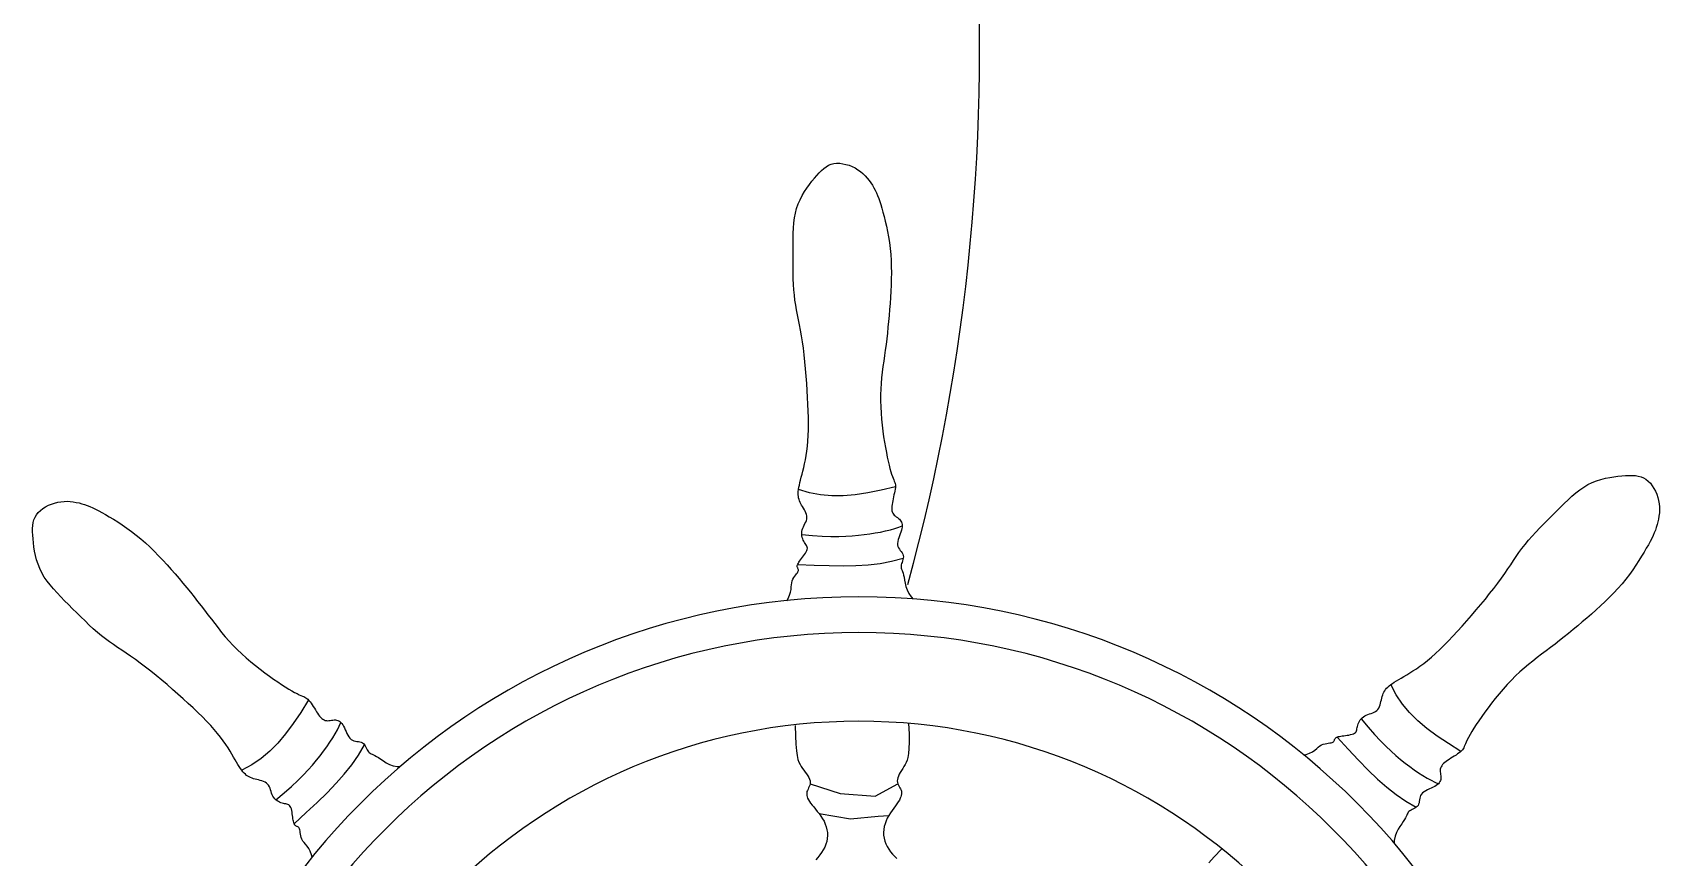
# Model space of a CAD drawing. Header units: millimetres. Extents: x -37 to 8970, y -2 to 4773.
# Drawn here: x 8022 to 8192, y 907.8 to 994 of the extents above; entities that cross this region are included whole.
import ezdxf

# ---------------------------------------------------------------- set-up
doc = ezdxf.new("R2010")
doc.units = ezdxf.units.MM

msp = doc.modelspace()

# ---------------------------------------------------------------- linework, layer by layer
at = {"color": 18, "true_color": 0x000000}
for p, q in [((8103.94, 979.04), (8104.19, 979.31)), ((8104.19, 979.31), (8104.43, 979.55)), ((8104.43, 979.55), (8104.67, 979.76)), ((8104.67, 979.76), (8104.92, 979.94)), ((8104.92, 979.94), (8105.18, 980.09)), ((8105.18, 980.09), (8105.44, 980.2)), ((8105.44, 980.2), (8105.73, 980.27)), ((8105.73, 980.27), (8106.02, 980.3)), ((8106.02, 980.3), (8106.34, 980.3)), ((8106.34, 980.3), (8106.66, 980.26)), ((8106.66, 980.26), (8106.98, 980.19)), ((8106.98, 980.19), (8107.31, 980.09)), ((8107.31, 980.09), (8107.63, 979.96)), ((8107.63, 979.96), (8107.94, 979.81)), ((8107.94, 979.81), (8108.23, 979.63)), ((8108.23, 979.63), (8108.5, 979.44)), ((8108.5, 979.44), (8108.75, 979.23)), ((8108.75, 979.23), (8108.99, 979)), ((8102.65, 977.34), (8102.91, 977.72)), ((8102.91, 977.72), (8103.17, 978.09)), ((8103.17, 978.09), (8103.43, 978.43)), ((8103.43, 978.43), (8103.69, 978.75)), ((8103.69, 978.75), (8103.94, 979.04)), ((8108.99, 979), (8109.2, 978.76)), ((8109.2, 978.76), (8109.4, 978.52)), ((8109.4, 978.52), (8109.58, 978.26)), ((8109.58, 978.26), (8109.75, 978)), ((8109.75, 978), (8109.9, 977.74)), ((8109.9, 977.74), (8110.05, 977.48)), ((8110.05, 977.48), (8110.18, 977.21)), ((8101.83, 975.59), (8102, 976.05)), ((8102, 976.05), (8102.19, 976.5)), ((8102.19, 976.5), (8102.41, 976.93)), ((8102.41, 976.93), (8102.65, 977.34)), ((8110.18, 977.21), (8110.3, 976.93)), ((8110.3, 976.93), (8110.41, 976.64)), ((8110.41, 976.64), (8110.52, 976.32)), ((8110.52, 976.32), (8110.63, 975.98)), ((8110.63, 975.98), (8110.74, 975.61)), ((8101.51, 973.54), (8101.55, 974.08)), ((8101.55, 974.08), (8101.62, 974.6)), ((8101.62, 974.6), (8101.71, 975.1)), ((8101.71, 975.1), (8101.83, 975.59)), ((8110.74, 975.61), (8110.86, 975.2)), ((8110.86, 975.2), (8110.97, 974.75)), ((8110.97, 974.75), (8111.09, 974.26)), ((8111.09, 974.26), (8111.21, 973.74)), ((8101.47, 971.85), (8101.48, 972.43)), ((8101.48, 972.43), (8101.49, 972.99)), ((8101.49, 972.99), (8101.51, 973.54)), ((8111.21, 973.74), (8111.32, 973.19)), ((8111.32, 973.19), (8111.43, 972.62)), ((8111.43, 972.62), (8111.53, 972.02)), ((8101.47, 971.26), (8101.47, 971.85)), ((8101.47, 970.66), (8101.47, 971.26)), ((8101.47, 970.05), (8101.47, 970.66)), ((8111.53, 972.02), (8111.61, 971.41)), ((8111.61, 971.41), (8111.67, 970.78)), ((8111.67, 970.78), (8111.71, 970.15)), ((8101.47, 969.44), (8101.47, 970.05)), ((8101.48, 968.84), (8101.47, 969.44)), ((8111.71, 970.15), (8111.73, 969.51)), ((8111.73, 969.51), (8111.74, 968.87)), ((8111.74, 968.87), (8111.73, 968.23)), ((8101.49, 968.24), (8101.48, 968.84)), ((8101.51, 967.65), (8101.49, 968.24)), ((8101.55, 967.08), (8101.51, 967.65)), ((8111.71, 967.58), (8111.68, 966.94)), ((8111.73, 968.23), (8111.71, 967.58)), ((8101.6, 966.53), (8101.55, 967.08)), ((8101.66, 966), (8101.6, 966.53)), ((8101.74, 965.49), (8101.66, 966)), ((8101.83, 964.98), (8101.74, 965.49)), ((8111.6, 965.66), (8111.55, 965.03)), ((8111.65, 966.29), (8111.6, 965.66)), ((8111.68, 966.94), (8111.65, 966.29)), ((8101.93, 964.48), (8101.83, 964.98)), ((8102.04, 963.96), (8101.93, 964.48)), ((8102.15, 963.43), (8102.04, 963.96)), ((8111.44, 963.78), (8111.38, 963.17)), ((8111.5, 964.4), (8111.44, 963.78)), ((8111.55, 965.03), (8111.5, 964.4)), ((8102.25, 962.87), (8102.15, 963.43)), ((8102.35, 962.28), (8102.25, 962.87)), ((8102.45, 961.65), (8102.35, 962.28)), ((8111.32, 962.57), (8111.25, 961.97)), ((8111.38, 963.17), (8111.32, 962.57)), ((8102.54, 960.98), (8102.45, 961.65)), ((8102.62, 960.28), (8102.54, 960.98)), ((8111.1, 960.8), (8111.02, 960.22)), ((8111.18, 961.38), (8111.1, 960.8)), ((8111.25, 961.97), (8111.18, 961.38)), ((8102.7, 959.56), (8102.62, 960.28)), ((8102.77, 958.82), (8102.7, 959.56)), ((8102.84, 958.07), (8102.77, 958.82)), ((8110.86, 959.07), (8110.79, 958.49)), ((8110.94, 959.64), (8110.86, 959.07)), ((8111.02, 960.22), (8110.94, 959.64)), ((8102.89, 957.32), (8102.84, 958.07)), ((8102.94, 956.58), (8102.89, 957.32)), ((8110.67, 957.32), (8110.63, 956.73)), ((8110.72, 957.91), (8110.67, 957.32)), ((8110.79, 958.49), (8110.72, 957.91)), ((8102.99, 955.85), (8102.94, 956.58)), ((8103.02, 955.13), (8102.99, 955.85)), ((8110.63, 956.73), (8110.61, 956.12)), ((8110.61, 956.12), (8110.61, 955.49)), ((8110.61, 955.49), (8110.63, 954.86)), ((8103.05, 954.43), (8103.02, 955.13)), ((8103.07, 953.75), (8103.05, 954.43)), ((8103.08, 953.09), (8103.07, 953.75)), ((8110.63, 954.86), (8110.67, 954.22)), ((8110.67, 954.22), (8110.72, 953.58)), ((8110.72, 953.58), (8110.78, 952.95)), ((8103.02, 951.29), (8103.05, 951.86)), ((8103.05, 951.86), (8103.07, 952.46)), ((8103.07, 952.46), (8103.08, 953.09)), ((8110.78, 952.95), (8110.85, 952.33)), ((8110.85, 952.33), (8110.93, 951.73)), ((8102.83, 949.77), (8102.91, 950.24)), ((8102.91, 950.24), (8102.97, 950.75)), ((8102.97, 950.75), (8103.02, 951.29)), ((8110.93, 951.73), (8111.02, 951.16)), ((8111.02, 951.16), (8111.11, 950.61)), ((8111.11, 950.61), (8111.21, 950.1)), ((8102.49, 948.16), (8102.58, 948.52)), ((8102.58, 948.52), (8102.67, 948.91)), ((8102.67, 948.91), (8102.75, 949.32)), ((8102.75, 949.32), (8102.83, 949.77)), ((8111.21, 950.1), (8111.3, 949.62)), ((8111.3, 949.62), (8111.4, 949.18)), ((8111.4, 949.18), (8111.49, 948.77)), ((8111.49, 948.77), (8111.59, 948.41)), ((8102.12, 946.69), (8102.18, 946.95)), ((8102.18, 946.95), (8102.25, 947.22)), ((8102.25, 947.22), (8102.32, 947.51)), ((8102.32, 947.51), (8102.4, 947.82)), ((8102.4, 947.82), (8102.49, 948.16)), ((8111.59, 948.41), (8111.68, 948.09)), ((8111.68, 948.09), (8111.76, 947.82)), ((8111.76, 947.82), (8111.84, 947.59)), ((8111.84, 947.59), (8111.92, 947.4)), ((8111.92, 947.4), (8111.99, 947.24)), ((8111.99, 947.24), (8112.04, 947.1)), ((8112.04, 947.1), (8112.09, 946.97)), ((8112.09, 946.97), (8112.13, 946.85)), ((8112.13, 946.85), (8112.15, 946.72)), ((8184.51, 946.74), (8184.96, 946.96)), ((8184.96, 946.96), (8185.41, 947.14)), ((8185.41, 947.14), (8185.87, 947.28)), ((8185.87, 947.28), (8186.33, 947.4)), ((8186.33, 947.4), (8186.78, 947.5)), ((8186.78, 947.5), (8187.22, 947.57)), ((8187.22, 947.57), (8187.65, 947.62)), ((8187.65, 947.62), (8188.06, 947.66)), ((8188.06, 947.66), (8188.45, 947.69)), ((8188.45, 947.69), (8188.81, 947.71)), ((8188.81, 947.71), (8189.15, 947.71)), ((8189.15, 947.71), (8189.47, 947.69)), ((8189.47, 947.69), (8189.77, 947.64)), ((8189.77, 947.64), (8190.06, 947.56)), ((8190.06, 947.56), (8190.32, 947.45)), ((8190.32, 947.45), (8190.57, 947.3)), ((8190.57, 947.3), (8190.81, 947.11)), ((8190.81, 947.11), (8191.03, 946.89)), ((8191.03, 946.89), (8191.22, 946.63)), ((8102, 945.85), (8102.01, 946.04)), ((8102, 945.67), (8102, 945.85)), ((8102.02, 945.51), (8102, 945.67)), ((8102.01, 946.04), (8102.04, 946.24)), ((8102.05, 945.35), (8102.02, 945.51)), ((8102.04, 946.24), (8102.07, 946.46)), ((8102.09, 945.19), (8102.05, 945.35)), ((8102.07, 946.46), (8102.12, 946.69)), ((8102.14, 945.04), (8102.09, 945.19)), ((8111.88, 945.05), (8111.84, 944.86)), ((8111.92, 945.25), (8111.88, 945.05)), ((8111.97, 945.46), (8111.92, 945.25)), ((8112.01, 945.67), (8111.97, 945.46)), ((8112.06, 945.87), (8112.01, 945.67)), ((8112.1, 946.07), (8112.06, 945.87)), ((8112.13, 946.26), (8112.1, 946.07)), ((8112.15, 946.43), (8112.13, 946.26)), ((8112.15, 946.72), (8112.16, 946.59)), ((8112.16, 946.59), (8112.15, 946.43)), ((8182.02, 944.76), (8182.43, 945.15)), ((8182.43, 945.15), (8182.83, 945.53)), ((8182.83, 945.53), (8183.24, 945.87)), ((8183.24, 945.87), (8183.66, 946.2)), ((8183.66, 946.2), (8184.08, 946.49)), ((8184.08, 946.49), (8184.51, 946.74)), ((8191.22, 946.63), (8191.4, 946.35)), ((8191.4, 946.35), (8191.56, 946.05)), ((8191.56, 946.05), (8191.7, 945.74)), ((8191.7, 945.74), (8191.81, 945.41)), ((8191.81, 945.41), (8191.89, 945.08)), ((8191.89, 945.08), (8191.95, 944.75)), ((8022.27, 943.34), (8022.42, 943.59)), ((8022.42, 943.59), (8022.61, 943.82)), ((8022.61, 943.82), (8022.83, 944.04)), ((8022.83, 944.04), (8023.09, 944.24)), ((8023.09, 944.24), (8023.37, 944.42)), ((8023.37, 944.42), (8023.67, 944.58)), ((8023.67, 944.58), (8023.98, 944.71)), ((8023.98, 944.71), (8024.31, 944.82)), ((8024.31, 944.82), (8024.64, 944.9)), ((8024.64, 944.9), (8024.97, 944.96)), ((8024.97, 944.96), (8025.3, 944.99)), ((8025.3, 944.99), (8025.62, 945)), ((8025.62, 945), (8025.94, 944.98)), ((8025.94, 944.98), (8026.26, 944.95)), ((8026.26, 944.95), (8026.56, 944.89)), ((8026.56, 944.89), (8026.87, 944.83)), ((8026.87, 944.83), (8027.16, 944.75)), ((8027.16, 944.75), (8027.45, 944.67)), ((8027.45, 944.67), (8027.73, 944.57)), ((8027.73, 944.57), (8028.01, 944.46)), ((8028.01, 944.46), (8028.3, 944.33)), ((8028.3, 944.33), (8028.6, 944.19)), ((8028.6, 944.19), (8028.92, 944.02)), ((8028.92, 944.02), (8029.26, 943.84)), ((8029.26, 943.84), (8029.63, 943.63)), ((8029.63, 943.63), (8030.03, 943.39)), ((8030.03, 943.39), (8030.46, 943.13)), ((8102.2, 944.89), (8102.14, 945.04)), ((8102.28, 944.74), (8102.2, 944.89)), ((8102.36, 944.59), (8102.28, 944.74)), ((8102.46, 944.44), (8102.36, 944.59)), ((8102.55, 944.28), (8102.46, 944.44)), ((8102.65, 944.12), (8102.55, 944.28)), ((8102.74, 943.96), (8102.65, 944.12)), ((8102.81, 943.8), (8102.74, 943.96)), ((8102.87, 943.63), (8102.81, 943.8)), ((8102.91, 943.47), (8102.87, 943.63)), ((8102.92, 943.31), (8102.91, 943.47)), ((8111.78, 944.49), (8111.77, 944.32)), ((8111.77, 944.32), (8111.77, 944.17)), ((8111.77, 944.17), (8111.79, 944.02)), ((8111.81, 944.67), (8111.78, 944.49)), ((8111.79, 944.02), (8111.82, 943.89)), ((8111.84, 944.86), (8111.81, 944.67)), ((8111.82, 943.89), (8111.88, 943.76)), ((8111.88, 943.76), (8111.95, 943.66)), ((8111.95, 943.66), (8112.04, 943.56)), ((8112.04, 943.56), (8112.14, 943.47)), ((8112.14, 943.47), (8112.25, 943.38)), ((8112.25, 943.38), (8112.36, 943.3)), ((8180.34, 943.09), (8180.77, 943.51)), ((8180.77, 943.51), (8181.19, 943.94)), ((8181.19, 943.94), (8181.61, 944.35)), ((8181.61, 944.35), (8182.02, 944.76)), ((8191.93, 943.46), (8191.88, 943.15)), ((8191.97, 943.78), (8191.93, 943.46)), ((8191.95, 944.75), (8191.98, 944.42)), ((8191.98, 944.1), (8191.97, 943.78)), ((8191.98, 944.42), (8191.98, 944.1)), ((8022.01, 942.16), (8022.03, 942.48)), ((8022.01, 941.82), (8022.01, 942.16)), ((8022.03, 941.46), (8022.01, 941.82)), ((8022.03, 942.48), (8022.08, 942.79)), ((8022.08, 942.79), (8022.16, 943.07)), ((8022.16, 943.07), (8022.27, 943.34)), ((8030.46, 943.13), (8030.91, 942.85)), ((8030.91, 942.85), (8031.38, 942.54)), ((8031.38, 942.54), (8031.86, 942.21)), ((8031.86, 942.21), (8032.35, 941.85)), ((8032.35, 941.85), (8032.84, 941.48)), ((8102.37, 941.7), (8102.38, 941.86)), ((8102.37, 941.54), (8102.37, 941.7)), ((8102.38, 941.86), (8102.42, 942.02)), ((8102.42, 942.02), (8102.48, 942.19)), ((8102.48, 942.19), (8102.55, 942.35)), ((8102.55, 942.35), (8102.63, 942.51)), ((8102.63, 942.51), (8102.71, 942.67)), ((8102.71, 942.67), (8102.79, 942.83)), ((8102.79, 942.83), (8102.86, 942.99)), ((8102.86, 942.99), (8102.9, 943.15)), ((8102.9, 943.15), (8102.92, 943.31)), ((8112.36, 943.3), (8112.47, 943.21)), ((8112.47, 943.21), (8112.57, 943.13)), ((8112.57, 943.13), (8112.66, 943.04)), ((8112.66, 943.04), (8112.74, 942.94)), ((8112.74, 941.79), (8112.67, 941.6)), ((8112.74, 942.94), (8112.8, 942.83)), ((8112.8, 941.98), (8112.74, 941.79)), ((8112.8, 942.83), (8112.84, 942.72)), ((8112.84, 942.15), (8112.8, 941.98)), ((8112.84, 942.72), (8112.87, 942.59)), ((8112.87, 942.31), (8112.84, 942.15)), ((8112.87, 942.59), (8112.88, 942.45)), ((8112.88, 942.45), (8112.87, 942.31)), ((8178.67, 941.36), (8179.07, 941.79)), ((8179.07, 941.79), (8179.48, 942.22)), ((8179.48, 942.22), (8179.91, 942.65)), ((8179.91, 942.65), (8180.34, 943.09)), ((8191.44, 941.71), (8191.32, 941.42)), ((8191.56, 941.99), (8191.44, 941.71)), ((8191.65, 942.27), (8191.56, 941.99)), ((8191.74, 942.56), (8191.65, 942.27)), ((8191.82, 942.85), (8191.74, 942.56)), ((8191.88, 943.15), (8191.82, 942.85)), ((8022.06, 941.07), (8022.03, 941.46)), ((8022.1, 940.66), (8022.06, 941.07)), ((8022.15, 940.23), (8022.1, 940.66)), ((8022.22, 939.79), (8022.15, 940.23)), ((8032.84, 941.48), (8033.33, 941.08)), ((8033.33, 941.08), (8033.8, 940.66)), ((8033.8, 940.66), (8034.27, 940.23)), ((8034.27, 940.23), (8034.73, 939.78)), ((8102.39, 941.38), (8102.37, 941.54)), ((8102.42, 941.23), (8102.39, 941.38)), ((8102.47, 941.08), (8102.42, 941.23)), ((8102.52, 940.95), (8102.47, 941.08)), ((8102.59, 940.82), (8102.52, 940.95)), ((8102.66, 940.71), (8102.59, 940.82)), ((8102.73, 940.6), (8102.66, 940.71)), ((8102.8, 940.5), (8102.73, 940.6)), ((8102.86, 940.4), (8102.8, 940.5)), ((8102.92, 940.31), (8102.86, 940.4)), ((8102.91, 939.86), (8102.95, 939.98)), ((8102.95, 940.2), (8102.92, 940.31)), ((8102.96, 940.1), (8102.95, 940.2)), ((8102.95, 939.98), (8102.96, 940.1)), ((8112.4, 940.8), (8112.38, 940.61)), ((8112.38, 940.61), (8112.38, 940.44)), ((8112.38, 940.44), (8112.42, 940.28)), ((8112.45, 941), (8112.4, 940.8)), ((8112.42, 940.28), (8112.49, 940.13)), ((8112.52, 941.2), (8112.45, 941)), ((8112.49, 940.13), (8112.57, 939.99)), ((8112.59, 941.4), (8112.52, 941.2)), ((8112.57, 939.99), (8112.67, 939.86)), ((8112.67, 941.6), (8112.59, 941.4)), ((8177.3, 939.66), (8177.61, 940.08)), ((8177.61, 940.08), (8177.94, 940.5)), ((8177.94, 940.5), (8178.29, 940.93)), ((8178.29, 940.93), (8178.67, 941.36)), ((8190.61, 940.09), (8190.38, 939.69)), ((8190.82, 940.46), (8190.61, 940.09)), ((8191.01, 940.8), (8190.82, 940.46)), ((8191.17, 941.12), (8191.01, 940.8)), ((8191.32, 941.42), (8191.17, 941.12)), ((8022.32, 939.34), (8022.22, 939.79)), ((8022.43, 938.88), (8022.32, 939.34)), ((8022.58, 938.42), (8022.43, 938.88)), ((8022.76, 937.97), (8022.58, 938.42)), ((8034.73, 939.78), (8035.18, 939.32)), ((8035.18, 939.32), (8035.63, 938.85)), ((8035.63, 938.85), (8036.06, 938.37)), ((8036.06, 938.37), (8036.49, 937.89)), ((8101.9, 938.22), (8101.91, 938.29)), ((8101.91, 938.29), (8101.93, 938.37)), ((8101.93, 938.37), (8101.97, 938.45)), ((8101.97, 938.45), (8102.02, 938.55)), ((8102.02, 938.55), (8102.08, 938.65)), ((8102.08, 938.65), (8102.15, 938.76)), ((8102.15, 938.76), (8102.24, 938.88)), ((8102.24, 938.88), (8102.34, 939.01)), ((8102.34, 939.01), (8102.45, 939.15)), ((8102.45, 939.15), (8102.56, 939.29)), ((8102.56, 939.29), (8102.66, 939.44)), ((8102.66, 939.44), (8102.76, 939.58)), ((8102.76, 939.58), (8102.85, 939.72)), ((8102.85, 939.72), (8102.91, 939.86)), ((8112.67, 939.86), (8112.76, 939.74)), ((8112.77, 938.35), (8112.75, 938.23)), ((8112.76, 939.74), (8112.85, 939.61)), ((8112.8, 938.49), (8112.77, 938.35)), ((8112.85, 938.62), (8112.8, 938.49)), ((8112.85, 939.61), (8112.92, 939.48)), ((8112.9, 938.77), (8112.85, 938.62)), ((8112.94, 938.92), (8112.9, 938.77)), ((8112.92, 939.48), (8112.97, 939.35)), ((8112.97, 939.06), (8112.94, 938.92)), ((8112.97, 939.35), (8112.99, 939.21)), ((8112.99, 939.21), (8112.97, 939.06)), ((8176.13, 937.93), (8176.44, 938.38)), ((8176.44, 938.38), (8176.73, 938.82)), ((8176.73, 938.82), (8177.01, 939.24)), ((8177.01, 939.24), (8177.3, 939.66)), ((8189.53, 938.34), (8189.19, 937.85)), ((8189.83, 938.81), (8189.53, 938.34)), ((8190.12, 939.26), (8189.83, 938.81)), ((8190.38, 939.69), (8190.12, 939.26)), ((8022.98, 937.52), (8022.76, 937.97)), ((8023.23, 937.09), (8022.98, 937.52)), ((8023.52, 936.67), (8023.23, 937.09)), ((8023.84, 936.26), (8023.52, 936.67)), ((8036.49, 937.89), (8036.91, 937.41)), ((8036.91, 937.41), (8037.32, 936.93)), ((8037.32, 936.93), (8037.72, 936.45)), ((8101.33, 936.5), (8101.38, 936.69)), ((8101.38, 936.69), (8101.45, 936.87)), ((8101.45, 936.87), (8101.54, 937.03)), ((8101.54, 937.03), (8101.64, 937.18)), ((8101.64, 937.18), (8101.74, 937.31)), ((8101.74, 937.31), (8101.84, 937.43)), ((8101.84, 937.43), (8101.92, 937.54)), ((8101.91, 938.15), (8101.9, 938.22)), ((8101.92, 938.09), (8101.91, 938.15)), ((8101.95, 938.04), (8101.92, 938.09)), ((8101.92, 937.54), (8101.98, 937.64)), ((8101.97, 937.98), (8101.95, 938.04)), ((8102, 937.92), (8101.97, 937.98)), ((8101.98, 937.64), (8102.01, 937.72)), ((8102.02, 937.86), (8102, 937.92)), ((8102.01, 937.72), (8102.02, 937.79)), ((8102.02, 937.79), (8102.02, 937.86)), ((8112.75, 938.23), (8112.75, 938.12)), ((8112.75, 938.12), (8112.77, 938.02)), ((8112.77, 938.02), (8112.8, 937.91)), ((8112.8, 937.91), (8112.85, 937.79)), ((8112.85, 937.79), (8112.91, 937.66)), ((8112.91, 937.66), (8112.96, 937.5)), ((8112.96, 937.5), (8113.02, 937.3)), ((8113.02, 937.3), (8113.08, 937.07)), ((8113.08, 937.07), (8113.12, 936.78)), ((8113.12, 936.78), (8113.18, 936.46)), ((8175.09, 936.45), (8175.47, 936.96)), ((8175.47, 936.96), (8175.82, 937.46)), ((8175.82, 937.46), (8176.13, 937.93)), ((8188.46, 936.88), (8188.07, 936.39)), ((8188.84, 937.37), (8188.46, 936.88)), ((8189.19, 937.85), (8188.84, 937.37)), ((8024.19, 935.85), (8023.84, 936.26)), ((8024.57, 935.44), (8024.19, 935.85)), ((8024.96, 935.03), (8024.57, 935.44)), ((8025.36, 934.62), (8024.96, 935.03)), ((8037.72, 936.45), (8038.12, 935.97)), ((8038.12, 935.97), (8038.51, 935.5)), ((8038.51, 935.5), (8038.89, 935.02)), ((8038.89, 935.02), (8039.26, 934.55)), ((8100.94, 934.84), (8101.11, 935.2)), ((8101.11, 935.2), (8101.2, 935.51)), ((8101.2, 935.51), (8101.26, 935.8)), ((8101.26, 935.8), (8101.28, 936.06)), ((8101.28, 936.06), (8101.3, 936.29)), ((8101.3, 936.29), (8101.33, 936.5)), ((8113.18, 936.46), (8113.26, 936.11)), ((8113.26, 936.11), (8113.38, 935.75)), ((8113.38, 935.75), (8113.56, 935.37)), ((8113.56, 935.37), (8113.81, 935.01)), ((8113.81, 935.01), (8114.01, 934.79)), ((8173.79, 934.79), (8174.24, 935.36)), ((8174.24, 935.36), (8174.68, 935.91)), ((8174.68, 935.91), (8175.09, 936.45)), ((8186.77, 934.99), (8186.3, 934.54)), ((8187.22, 935.45), (8186.77, 934.99)), ((8187.65, 935.91), (8187.22, 935.45)), ((8188.07, 936.39), (8187.65, 935.91)), ((8025.78, 934.21), (8025.36, 934.62)), ((8026.2, 933.78), (8025.78, 934.21)), ((8026.63, 933.35), (8026.2, 933.78)), ((8027.06, 932.92), (8026.63, 933.35)), ((8039.26, 934.55), (8039.63, 934.08)), ((8039.63, 934.08), (8039.99, 933.62)), ((8039.99, 933.62), (8040.34, 933.15)), ((8100.81, 934.62), (8100.94, 934.84)), ((8172.34, 933.08), (8172.83, 933.65)), ((8172.83, 933.65), (8173.32, 934.22)), ((8173.32, 934.22), (8173.79, 934.79)), ((8184.88, 933.23), (8184.39, 932.81)), ((8185.36, 933.66), (8184.88, 933.23)), ((8185.83, 934.09), (8185.36, 933.66)), ((8186.3, 934.54), (8185.83, 934.09)), ((8027.5, 932.5), (8027.06, 932.92)), ((8027.93, 932.08), (8027.5, 932.5)), ((8028.36, 931.68), (8027.93, 932.08)), ((8028.79, 931.3), (8028.36, 931.68)), ((8040.34, 933.15), (8040.69, 932.69)), ((8040.69, 932.69), (8041.04, 932.23)), ((8041.04, 932.23), (8041.4, 931.77)), ((8041.4, 931.77), (8041.76, 931.31)), ((8170.89, 931.43), (8171.37, 931.97)), ((8171.37, 931.97), (8171.85, 932.52)), ((8171.85, 932.52), (8172.34, 933.08)), ((8182.96, 931.6), (8182.48, 931.21)), ((8183.44, 932), (8182.96, 931.6)), ((8183.91, 932.4), (8183.44, 932)), ((8184.39, 932.81), (8183.91, 932.4)), ((8029.22, 930.95), (8028.79, 931.3)), ((8029.64, 930.62), (8029.22, 930.95)), ((8030.05, 930.32), (8029.64, 930.62)), ((8030.48, 930.03), (8030.05, 930.32)), ((8030.9, 929.74), (8030.48, 930.03)), ((8041.76, 931.31), (8042.14, 930.86)), ((8042.14, 930.86), (8042.54, 930.41)), ((8042.54, 930.41), (8042.95, 929.96)), ((8042.95, 929.96), (8043.4, 929.52)), ((8169.03, 929.51), (8169.48, 929.96)), ((8169.48, 929.96), (8169.94, 930.43)), ((8169.94, 930.43), (8170.41, 930.92)), ((8170.41, 930.92), (8170.89, 931.43)), ((8181.07, 930.09), (8180.6, 929.73)), ((8181.54, 930.46), (8181.07, 930.09)), ((8182.01, 930.83), (8181.54, 930.46)), ((8182.48, 931.21), (8182.01, 930.83)), ((8031.34, 929.45), (8030.9, 929.74)), ((8031.79, 929.15), (8031.34, 929.45)), ((8032.26, 928.83), (8031.79, 929.15)), ((8032.75, 928.48), (8032.26, 928.83)), ((8033.27, 928.1), (8032.75, 928.48)), ((8033.81, 927.69), (8033.27, 928.1)), ((8043.4, 929.52), (8043.86, 929.08)), ((8043.86, 929.08), (8044.34, 928.66)), ((8044.34, 928.66), (8044.82, 928.24)), ((8044.82, 928.24), (8045.31, 927.84)), ((8166.96, 927.78), (8167.35, 928.06)), ((8167.35, 928.06), (8167.75, 928.38)), ((8167.75, 928.38), (8168.16, 928.72)), ((8168.16, 928.72), (8168.59, 929.1)), ((8168.59, 929.1), (8169.03, 929.51)), ((8178.75, 928.32), (8178.3, 927.96)), ((8179.21, 928.68), (8178.75, 928.32)), ((8179.67, 929.03), (8179.21, 928.68)), ((8180.14, 929.38), (8179.67, 929.03)), ((8180.6, 929.73), (8180.14, 929.38)), ((8034.36, 927.26), (8033.81, 927.69)), ((8034.93, 926.8), (8034.36, 927.26)), ((8035.5, 926.33), (8034.93, 926.8)), ((8045.31, 927.84), (8045.8, 927.46)), ((8045.8, 927.46), (8046.28, 927.09)), ((8046.28, 927.09), (8046.75, 926.74)), ((8046.75, 926.74), (8047.2, 926.42)), ((8047.2, 926.42), (8047.63, 926.13)), ((8164.5, 926.24), (8164.74, 926.39)), ((8164.74, 926.39), (8165, 926.54)), ((8165, 926.54), (8165.28, 926.71)), ((8165.28, 926.71), (8165.58, 926.88)), ((8165.58, 926.88), (8165.9, 927.08)), ((8165.9, 927.08), (8166.23, 927.29)), ((8166.23, 927.29), (8166.59, 927.52)), ((8166.59, 927.52), (8166.96, 927.78)), ((8176.95, 926.76), (8176.51, 926.32)), ((8177.4, 927.18), (8176.95, 926.76)), ((8177.85, 927.58), (8177.4, 927.18)), ((8178.3, 927.96), (8177.85, 927.58)), ((8036.07, 925.85), (8035.5, 926.33)), ((8036.64, 925.36), (8036.07, 925.85)), ((8037.2, 924.87), (8036.64, 925.36)), ((8037.75, 924.38), (8037.2, 924.87)), ((8047.63, 926.13), (8048.03, 925.86)), ((8048.03, 925.86), (8048.41, 925.61)), ((8048.41, 925.61), (8048.77, 925.39)), ((8048.77, 925.39), (8049.09, 925.2)), ((8049.09, 925.2), (8049.38, 925.04)), ((8049.38, 925.04), (8049.64, 924.91)), ((8049.64, 924.91), (8049.85, 924.8)), ((8049.85, 924.8), (8050.04, 924.72)), ((8050.04, 924.72), (8050.2, 924.65)), ((8050.2, 924.65), (8050.34, 924.6)), ((8163.02, 924.62), (8163.07, 924.78)), ((8163.07, 924.78), (8163.13, 924.93)), ((8163.13, 924.93), (8163.2, 925.07)), ((8163.2, 925.07), (8163.28, 925.21)), ((8163.28, 925.21), (8163.37, 925.34)), ((8163.37, 925.34), (8163.48, 925.47)), ((8163.48, 925.47), (8163.6, 925.6)), ((8163.6, 925.6), (8163.74, 925.72)), ((8163.74, 925.72), (8163.9, 925.85)), ((8163.9, 925.85), (8164.08, 925.98)), ((8164.08, 925.98), (8164.28, 926.11)), ((8164.28, 926.11), (8164.5, 926.24)), ((8175.23, 924.9), (8174.83, 924.41)), ((8175.64, 925.38), (8175.23, 924.9)), ((8176.07, 925.86), (8175.64, 925.38)), ((8176.51, 926.32), (8176.07, 925.86)), ((8038.28, 923.9), (8037.75, 924.38)), ((8038.8, 923.42), (8038.28, 923.9)), ((8039.29, 922.96), (8038.8, 923.42)), ((8039.76, 922.49), (8039.29, 922.96)), ((8050.34, 924.6), (8050.46, 924.54)), ((8050.46, 924.54), (8050.57, 924.48)), ((8050.57, 924.48), (8050.68, 924.41)), ((8050.68, 924.41), (8050.78, 924.32)), ((8050.78, 924.32), (8050.89, 924.2)), ((8050.89, 924.2), (8051, 924.06)), ((8051, 924.06), (8051.11, 923.91)), ((8051.11, 923.91), (8051.22, 923.74)), ((8051.22, 923.74), (8051.33, 923.56)), ((8051.33, 923.56), (8051.45, 923.38)), ((8051.45, 923.38), (8051.56, 923.21)), ((8051.56, 923.21), (8051.67, 923.03)), ((8051.67, 923.03), (8051.78, 922.87)), ((8162.02, 922.9), (8162.18, 922.97)), ((8162.18, 922.97), (8162.33, 923.05)), ((8162.33, 923.05), (8162.46, 923.15)), ((8162.46, 923.15), (8162.56, 923.27)), ((8162.56, 923.27), (8162.65, 923.41)), ((8162.65, 923.41), (8162.73, 923.57)), ((8162.73, 923.57), (8162.79, 923.74)), ((8162.79, 923.74), (8162.84, 923.92)), ((8162.84, 923.92), (8162.88, 924.1)), ((8162.88, 924.1), (8162.93, 924.28)), ((8162.93, 924.28), (8162.97, 924.45)), ((8162.97, 924.45), (8163.02, 924.62)), ((8173.73, 922.97), (8173.41, 922.52)), ((8174.08, 923.44), (8173.73, 922.97)), ((8174.44, 923.92), (8174.08, 923.44)), ((8174.83, 924.41), (8174.44, 923.92)), ((8040.2, 922.04), (8039.76, 922.49)), ((8040.62, 921.6), (8040.2, 922.04)), ((8041, 921.18), (8040.62, 921.6)), ((8051.78, 922.87), (8051.89, 922.71)), ((8051.89, 922.71), (8052, 922.57)), ((8052, 922.57), (8052.11, 922.44)), ((8052.11, 922.44), (8052.22, 922.33)), ((8052.22, 922.33), (8052.34, 922.24)), ((8052.34, 922.24), (8052.46, 922.17)), ((8052.46, 922.17), (8052.58, 922.12)), ((8052.58, 922.12), (8052.71, 922.1)), ((8052.71, 922.1), (8052.84, 922.09)), ((8052.84, 922.09), (8052.98, 922.1)), ((8052.98, 922.1), (8053.11, 922.11)), ((8053.11, 922.11), (8053.25, 922.13)), ((8053.25, 922.13), (8053.39, 922.15)), ((8053.39, 922.15), (8053.52, 922.16)), ((8053.52, 922.16), (8053.65, 922.16)), ((8053.65, 922.16), (8053.77, 922.15)), ((8053.77, 922.15), (8053.89, 922.11)), ((8053.89, 922.11), (8054, 922.06)), ((8054, 922.06), (8054.11, 921.99)), ((8054.11, 921.99), (8054.21, 921.9)), ((8054.21, 921.9), (8054.31, 921.79)), ((8054.31, 921.79), (8054.41, 921.66)), ((8054.41, 921.66), (8054.5, 921.51)), ((8054.5, 921.51), (8054.59, 921.34)), ((8054.59, 921.34), (8054.67, 921.15)), ((8160.38, 921.25), (8160.41, 921.37)), ((8160.41, 921.37), (8160.43, 921.49)), ((8160.43, 921.49), (8160.46, 921.63)), ((8160.46, 921.63), (8160.5, 921.76)), ((8160.5, 921.76), (8160.56, 921.9)), ((8160.56, 921.9), (8160.63, 922.03)), ((8160.63, 922.03), (8160.72, 922.16)), ((8160.72, 922.16), (8160.81, 922.29)), ((8160.81, 922.29), (8160.92, 922.4)), ((8160.92, 922.4), (8161.05, 922.5)), ((8161.05, 922.5), (8161.19, 922.59)), ((8161.19, 922.59), (8161.35, 922.67)), ((8161.35, 922.67), (8161.51, 922.73)), ((8161.51, 922.73), (8161.68, 922.79)), ((8161.68, 922.79), (8161.85, 922.84)), ((8161.85, 922.84), (8162.02, 922.9)), ((8172.6, 921.3), (8172.38, 920.95)), ((8172.84, 921.68), (8172.6, 921.3)), ((8173.11, 922.09), (8172.84, 921.68)), ((8173.41, 922.52), (8173.11, 922.09)), ((8041.34, 920.76), (8041, 921.18)), ((8041.66, 920.36), (8041.34, 920.76)), ((8041.94, 919.97), (8041.66, 920.36)), ((8042.2, 919.6), (8041.94, 919.97)), ((8042.43, 919.25), (8042.2, 919.6)), ((8054.67, 921.15), (8054.76, 920.96)), ((8054.76, 920.96), (8054.85, 920.76)), ((8054.85, 920.76), (8054.94, 920.57)), ((8054.94, 920.57), (8055.05, 920.4)), ((8055.05, 920.4), (8055.16, 920.25)), ((8055.16, 920.25), (8055.29, 920.13)), ((8055.29, 920.13), (8055.43, 920.04)), ((8055.43, 920.04), (8055.58, 919.98)), ((8055.58, 919.98), (8055.74, 919.95)), ((8055.74, 919.95), (8055.9, 919.92)), ((8055.9, 919.92), (8056.05, 919.9)), ((8056.05, 919.9), (8056.21, 919.87)), ((8056.21, 919.87), (8056.35, 919.83)), ((8056.35, 919.83), (8056.47, 919.77)), ((8056.47, 919.77), (8056.58, 919.69)), ((8056.58, 919.69), (8056.68, 919.58)), ((8056.68, 919.58), (8056.76, 919.45)), ((8156.51, 919.46), (8156.69, 919.56)), ((8156.69, 919.56), (8156.86, 919.63)), ((8156.86, 919.63), (8157.04, 919.68)), ((8157.04, 919.68), (8157.22, 919.72)), ((8157.22, 919.72), (8157.38, 919.74)), ((8157.38, 919.74), (8157.53, 919.76)), ((8157.53, 919.76), (8157.67, 919.78)), ((8157.67, 919.78), (8157.78, 919.81)), ((8157.78, 919.81), (8157.86, 919.84)), ((8157.86, 919.84), (8157.92, 919.89)), ((8157.92, 919.89), (8157.96, 919.94)), ((8157.96, 919.94), (8157.99, 919.99)), ((8157.99, 919.99), (8158.02, 920.05)), ((8158.02, 920.05), (8158.04, 920.11)), ((8158.04, 920.11), (8158.06, 920.17)), ((8158.06, 920.17), (8158.09, 920.22)), ((8158.09, 920.22), (8158.13, 920.27)), ((8158.13, 920.27), (8158.19, 920.32)), ((8158.19, 920.32), (8158.26, 920.35)), ((8158.26, 920.35), (8158.35, 920.39)), ((8158.35, 920.39), (8158.45, 920.42)), ((8158.45, 920.42), (8158.56, 920.45)), ((8158.56, 920.45), (8158.69, 920.48)), ((8158.69, 920.48), (8158.84, 920.5)), ((8158.84, 920.5), (8159, 920.52)), ((8159, 920.52), (8159.18, 920.54)), ((8159.18, 920.54), (8159.36, 920.57)), ((8159.36, 920.57), (8159.54, 920.59)), ((8159.54, 920.59), (8159.71, 920.63)), ((8159.71, 920.63), (8159.87, 920.67)), ((8159.87, 920.67), (8160.01, 920.71)), ((8160.01, 920.71), (8160.13, 920.78)), ((8160.13, 920.78), (8160.21, 920.85)), ((8160.21, 920.85), (8160.28, 920.93)), ((8160.28, 920.93), (8160.33, 921.03)), ((8160.33, 921.03), (8160.36, 921.13)), ((8160.36, 921.13), (8160.38, 921.25)), ((8171.71, 919.68), (8171.64, 919.52)), ((8171.79, 919.86), (8171.71, 919.68)), ((8171.89, 920.08), (8171.79, 919.86)), ((8172.03, 920.34), (8171.89, 920.08)), ((8172.19, 920.63), (8172.03, 920.34)), ((8172.38, 920.95), (8172.19, 920.63)), ((8042.64, 918.91), (8042.43, 919.25)), ((8042.84, 918.59), (8042.64, 918.91)), ((8043.01, 918.29), (8042.84, 918.59)), ((8043.18, 918.01), (8043.01, 918.29)), ((8043.33, 917.76), (8043.18, 918.01)), ((8056.76, 919.45), (8056.84, 919.31)), ((8056.84, 919.31), (8056.9, 919.18)), ((8056.9, 919.18), (8056.97, 919.05)), ((8056.97, 919.05), (8057.04, 918.93)), ((8057.04, 918.93), (8057.11, 918.83)), ((8057.11, 918.83), (8057.19, 918.75)), ((8057.19, 918.75), (8057.27, 918.69)), ((8057.27, 918.69), (8057.37, 918.64)), ((8057.37, 918.64), (8057.49, 918.59)), ((8057.49, 918.59), (8057.63, 918.53)), ((8057.63, 918.53), (8057.78, 918.46)), ((8057.78, 918.46), (8057.96, 918.36)), ((8057.96, 918.36), (8058.16, 918.23)), ((8058.16, 918.23), (8058.4, 918.07)), ((8058.4, 918.07), (8058.66, 917.88)), ((8058.66, 917.88), (8058.97, 917.69)), ((8154.82, 918.5), (8155.06, 918.56)), ((8155.06, 918.56), (8155.43, 918.7)), ((8155.43, 918.7), (8155.73, 918.85)), ((8155.73, 918.85), (8155.97, 919.02)), ((8155.97, 919.02), (8156.17, 919.18)), ((8156.17, 919.18), (8156.34, 919.33)), ((8156.34, 919.33), (8156.51, 919.46)), ((8169.85, 917.94), (8169.7, 917.83)), ((8170.02, 918.05), (8169.85, 917.94)), ((8170.19, 918.16), (8170.02, 918.05)), ((8170.37, 918.27), (8170.19, 918.16)), ((8170.55, 918.39), (8170.37, 918.27)), ((8170.73, 918.5), (8170.55, 918.39)), ((8170.89, 918.61), (8170.73, 918.5)), ((8171.05, 918.72), (8170.89, 918.61)), ((8171.19, 918.83), (8171.05, 918.72)), ((8171.3, 918.94), (8171.19, 918.83)), ((8171.39, 919.04), (8171.3, 918.94)), ((8171.47, 919.14), (8171.39, 919.04)), ((8171.53, 919.25), (8171.47, 919.14)), ((8171.58, 919.38), (8171.53, 919.25)), ((8171.64, 919.52), (8171.58, 919.38)), ((8043.47, 917.52), (8043.33, 917.76)), ((8043.61, 917.3), (8043.47, 917.52)), ((8043.74, 917.1), (8043.61, 917.3)), ((8043.87, 916.92), (8043.74, 917.1)), ((8043.99, 916.76), (8043.87, 916.92)), ((8044.12, 916.61), (8043.99, 916.76)), ((8044.25, 916.49), (8044.12, 916.61)), ((8044.38, 916.38), (8044.25, 916.49)), ((8044.51, 916.29), (8044.38, 916.38)), ((8044.65, 916.21), (8044.51, 916.29)), ((8044.79, 916.14), (8044.65, 916.21)), ((8058.97, 917.69), (8059.31, 917.52)), ((8059.31, 917.52), (8059.7, 917.38)), ((8059.7, 917.38), (8060.14, 917.29)), ((8060.14, 917.29), (8060.43, 917.29)), ((8169.11, 917.14), (8169.08, 917.01)), ((8169.08, 917.01), (8169.08, 916.88)), ((8169.08, 916.88), (8169.08, 916.74)), ((8169.08, 916.74), (8169.1, 916.6)), ((8169.1, 916.6), (8169.12, 916.47)), ((8169.16, 917.26), (8169.11, 917.14)), ((8169.12, 916.47), (8169.14, 916.33)), ((8169.14, 916.33), (8169.15, 916.2)), ((8169.15, 916.2), (8169.15, 916.07)), ((8169.23, 917.38), (8169.16, 917.26)), ((8169.32, 917.5), (8169.23, 917.38)), ((8169.43, 917.61), (8169.32, 917.5)), ((8169.56, 917.72), (8169.43, 917.61)), ((8169.7, 917.83), (8169.56, 917.72)), ((8044.94, 916.08), (8044.79, 916.14)), ((8045.1, 916.03), (8044.94, 916.08)), ((8045.27, 915.98), (8045.1, 916.03)), ((8045.44, 915.94), (8045.27, 915.98)), ((8045.62, 915.9), (8045.44, 915.94)), ((8045.8, 915.85), (8045.62, 915.9)), ((8045.98, 915.8), (8045.8, 915.85)), ((8046.15, 915.74), (8045.98, 915.8)), ((8046.31, 915.67), (8046.15, 915.74)), ((8046.45, 915.58), (8046.31, 915.67)), ((8046.57, 915.47), (8046.45, 915.58)), ((8046.67, 915.34), (8046.57, 915.47)), ((8046.75, 915.19), (8046.67, 915.34)), ((8046.82, 915.03), (8046.75, 915.19)), ((8046.88, 914.87), (8046.82, 915.03)), ((8046.93, 914.69), (8046.88, 914.87)), ((8046.99, 914.52), (8046.93, 914.69)), ((8047.05, 914.36), (8046.99, 914.52)), ((8103.24, 915.51), (8106.4, 914.49)), ((8106.4, 914.49), (8110.04, 914.2)), ((8110.04, 914.2), (8112.41, 915.49)), ((8167.24, 914.56), (8167.12, 914.43)), ((8167.39, 914.67), (8167.24, 914.56)), ((8167.56, 914.77), (8167.39, 914.67)), ((8167.75, 914.87), (8167.56, 914.77)), ((8167.94, 914.96), (8167.75, 914.87)), ((8168.14, 915.05), (8167.94, 914.96)), ((8168.33, 915.13), (8168.14, 915.05)), ((8168.5, 915.22), (8168.33, 915.13)), ((8168.65, 915.31), (8168.5, 915.22)), ((8168.78, 915.41), (8168.65, 915.31)), ((8168.89, 915.51), (8168.78, 915.41)), ((8168.98, 915.61), (8168.89, 915.51)), ((8169.05, 915.72), (8168.98, 915.61)), ((8169.1, 915.83), (8169.05, 915.72)), ((8169.13, 915.95), (8169.1, 915.83)), ((8169.15, 916.07), (8169.13, 915.95)), ((8047.12, 914.2), (8047.05, 914.36)), ((8047.21, 914.06), (8047.12, 914.2)), ((8047.32, 913.94), (8047.21, 914.06)), ((8047.43, 913.83), (8047.32, 913.94)), ((8047.56, 913.73), (8047.43, 913.83)), ((8047.69, 913.64), (8047.56, 913.73)), ((8047.82, 913.57), (8047.69, 913.64)), ((8047.96, 913.52), (8047.82, 913.57)), ((8048.09, 913.47), (8047.96, 913.52)), ((8048.22, 913.44), (8048.09, 913.47)), ((8048.35, 913.42), (8048.22, 913.44)), ((8048.47, 913.4), (8048.35, 913.42)), ((8048.58, 913.37), (8048.47, 913.4)), ((8048.69, 913.34), (8048.58, 913.37)), ((8048.79, 913.29), (8048.69, 913.34)), ((8048.87, 913.23), (8048.79, 913.29)), ((8048.94, 913.14), (8048.87, 913.23)), ((8049, 913.02), (8048.94, 913.14)), ((8049.05, 912.88), (8049, 913.02)), ((8049.09, 912.72), (8049.05, 912.88)), ((8166.16, 912.82), (8166.03, 912.75)), ((8166.3, 912.88), (8166.16, 912.82)), ((8166.44, 912.96), (8166.3, 912.88)), ((8166.56, 913.04), (8166.44, 912.96)), ((8166.67, 913.13), (8166.56, 913.04)), ((8166.76, 913.24), (8166.67, 913.13)), ((8166.82, 913.37), (8166.76, 913.24)), ((8166.86, 913.51), (8166.82, 913.37)), ((8166.89, 913.66), (8166.86, 913.51)), ((8166.91, 913.82), (8166.89, 913.66)), ((8166.93, 913.98), (8166.91, 913.82)), ((8166.97, 914.14), (8166.93, 913.98)), ((8167.03, 914.29), (8166.97, 914.14)), ((8167.12, 914.43), (8167.03, 914.29)), ((8049.13, 912.55), (8049.09, 912.72)), ((8049.15, 912.37), (8049.13, 912.55)), ((8049.18, 912.19), (8049.15, 912.37)), ((8049.2, 912.02), (8049.18, 912.19)), ((8049.22, 911.85), (8049.2, 912.02)), ((8049.24, 911.71), (8049.22, 911.85)), ((8049.27, 911.58), (8049.24, 911.71)), ((8049.3, 911.46), (8049.27, 911.58)), ((8049.33, 911.36), (8049.3, 911.46)), ((8049.36, 911.28), (8049.33, 911.36)), ((8049.4, 911.2), (8049.36, 911.28)), ((8049.45, 911.15), (8049.4, 911.2)), ((8049.5, 911.1), (8049.45, 911.15)), ((8049.55, 911.07), (8049.5, 911.1)), ((8049.61, 911.05), (8049.55, 911.07)), ((8104.19, 912.38), (8107.48, 911.83)), ((8107.48, 911.83), (8110.34, 912.13)), ((8110.34, 912.13), (8111.47, 912.19)), ((8165.05, 911.32), (8164.87, 911.05)), ((8165.22, 911.55), (8165.05, 911.32)), ((8165.35, 911.76), (8165.22, 911.55)), ((8165.45, 911.94), (8165.35, 911.76)), ((8165.52, 912.09), (8165.45, 911.94)), ((8165.58, 912.23), (8165.52, 912.09)), ((8165.62, 912.34), (8165.58, 912.23)), ((8165.68, 912.44), (8165.62, 912.34)), ((8165.73, 912.53), (8165.68, 912.44)), ((8165.81, 912.61), (8165.73, 912.53)), ((8165.91, 912.68), (8165.81, 912.61)), ((8166.03, 912.75), (8165.91, 912.68)), ((8049.67, 911.03), (8049.61, 911.05)), ((8049.73, 911.01), (8049.67, 911.03)), ((8049.78, 910.98), (8049.73, 911.01)), ((8049.83, 910.93), (8049.78, 910.98)), ((8049.88, 910.87), (8049.83, 910.93)), ((8049.91, 910.79), (8049.88, 910.87)), ((8049.94, 910.68), (8049.91, 910.79)), ((8049.96, 910.55), (8049.94, 910.68)), ((8049.98, 910.4), (8049.96, 910.55)), ((8050, 910.23), (8049.98, 910.4)), ((8050.03, 910.06), (8050, 910.23)), ((8050.09, 909.88), (8050.03, 910.06)), ((8050.16, 909.7), (8050.09, 909.88)), ((8050.26, 909.52), (8050.16, 909.7)), ((8050.39, 909.36), (8050.26, 909.52)), ((8050.54, 909.18), (8050.39, 909.36)), ((8164.28, 909.58), (8164.27, 909.29)), ((8164.37, 910.02), (8164.28, 909.58)), ((8164.5, 910.41), (8164.37, 910.02)), ((8164.68, 910.75), (8164.5, 910.41)), ((8164.87, 911.05), (8164.68, 910.75)), ((8050.7, 908.98), (8050.54, 909.18)), ((8050.87, 908.74), (8050.7, 908.98)), ((8051.02, 908.45), (8050.87, 908.74)), ((8051.16, 908.08), (8051.02, 908.45)), ((8051.22, 907.83), (8051.16, 908.08))]:
    msp.add_line(p, q, dxfattribs=at)
for points in [[(8112.15, 946.51), (8110.67, 946.16), (8109.27, 945.88), (8107.96, 945.68), (8106.7, 945.58), (8105.5, 945.57), (8104.33, 945.67), (8103.18, 945.89), (8102.04, 946.24)], [(8102.37, 941.54), (8103.51, 941.44), (8104.52, 941.37), (8105.42, 941.34), (8106.24, 941.33), (8106.98, 941.35), (8107.65, 941.39), (8108.29, 941.45), (8108.9, 941.52), (8109.49, 941.6), (8110.06, 941.69), (8110.61, 941.79), (8111.13, 941.91), (8111.63, 942.03), (8112.09, 942.16), (8112.5, 942.3), (8112.88, 942.45)], [(8101.95, 938.41), (8103.67, 938.34), (8105.24, 938.29), (8106.69, 938.27), (8108.04, 938.3), (8109.32, 938.37), (8110.55, 938.52), (8111.76, 938.75), (8112.97, 939.06)], [(8171.24, 918.88), (8169.95, 919.69), (8168.76, 920.47), (8167.69, 921.27), (8166.73, 922.08), (8165.87, 922.93), (8165.12, 923.83), (8164.46, 924.8), (8163.9, 925.85)], [(8050.83, 924.26), (8050.03, 922.96), (8049.25, 921.78), (8048.45, 920.71), (8047.64, 919.74), (8046.79, 918.89), (8045.89, 918.13), (8044.92, 917.48), (8043.87, 916.92)], [(8047.43, 913.83), (8048.31, 914.56), (8049.07, 915.23), (8049.73, 915.84), (8050.31, 916.42), (8050.82, 916.95), (8051.27, 917.46), (8051.68, 917.95), (8052.06, 918.43), (8052.42, 918.9), (8052.76, 919.37), (8053.08, 919.83), (8053.37, 920.28), (8053.63, 920.72), (8053.86, 921.14), (8054.06, 921.53), (8054.21, 921.9)], [(8101.67, 921.59), (8101.71, 920.5), (8101.75, 919.63), (8101.82, 918.95), (8101.89, 918.44), (8101.98, 918.04), (8102.08, 917.75), (8102.2, 917.51), (8102.32, 917.31), (8102.46, 917.11), (8102.6, 916.92), (8102.74, 916.72), (8102.88, 916.53), (8103, 916.34), (8103.11, 916.16), (8103.19, 915.99), (8103.24, 915.82), (8103.25, 915.66), (8103.24, 915.51), (8103.2, 915.36), (8103.15, 915.22), (8103.09, 915.08), (8103.03, 914.94), (8102.97, 914.81), (8102.92, 914.68), (8102.9, 914.55), (8102.89, 914.42), (8102.9, 914.28), (8102.93, 914.14), (8102.99, 913.99), (8103.07, 913.83), (8103.17, 913.66), (8103.3, 913.48), (8103.45, 913.28), (8103.62, 913.08), (8103.81, 912.86), (8104, 912.62), (8104.19, 912.38), (8104.38, 912.12), (8104.55, 911.85), (8104.7, 911.58), (8104.83, 911.29), (8104.93, 911), (8105, 910.7), (8105.05, 910.4), (8105.06, 910.09), (8105.04, 909.79), (8104.98, 909.48), (8104.89, 909.19), (8104.77, 908.89), (8104.61, 908.61), (8104.44, 908.33), (8104.25, 908.07), (8104.05, 907.81), (8103.85, 907.57)], [(8113.54, 921.81), (8113.58, 920.72), (8113.58, 919.86), (8113.57, 919.18), (8113.53, 918.65), (8113.46, 918.25), (8113.38, 917.95), (8113.28, 917.71), (8113.17, 917.5), (8113.05, 917.29), (8112.92, 917.09), (8112.79, 916.89), (8112.67, 916.69), (8112.56, 916.49), (8112.47, 916.3), (8112.4, 916.12), (8112.36, 915.95), (8112.35, 915.79), (8112.38, 915.64), (8112.42, 915.5), (8112.49, 915.36), (8112.56, 915.22), (8112.63, 915.09), (8112.69, 914.97), (8112.75, 914.84), (8112.78, 914.71), (8112.8, 914.58), (8112.8, 914.44), (8112.77, 914.29), (8112.73, 914.14), (8112.66, 913.98), (8112.57, 913.8), (8112.45, 913.61), (8112.31, 913.41), (8112.15, 913.19), (8111.98, 912.96), (8111.81, 912.71), (8111.63, 912.45), (8111.47, 912.19), (8111.31, 911.91), (8111.18, 911.62), (8111.07, 911.33), (8110.99, 911.03), (8110.94, 910.73), (8110.92, 910.42), (8110.92, 910.12), (8110.97, 909.81), (8111.04, 909.52), (8111.15, 909.22), (8111.29, 908.94), (8111.47, 908.67), (8111.66, 908.4), (8111.87, 908.15), (8112.08, 907.91), (8112.29, 907.68)], [(8160.81, 922.29), (8161.54, 921.41), (8162.21, 920.65), (8162.83, 919.99), (8163.4, 919.41), (8163.94, 918.9), (8164.45, 918.45), (8164.93, 918.04), (8165.41, 917.66), (8165.89, 917.3), (8166.36, 916.96), (8166.82, 916.64), (8167.27, 916.35), (8167.71, 916.09), (8168.12, 915.86), (8168.52, 915.66), (8168.89, 915.51)], [(8049.35, 911.32), (8050.61, 912.49), (8051.76, 913.56), (8052.8, 914.57), (8053.74, 915.55), (8054.58, 916.51), (8055.35, 917.48), (8056.05, 918.49), (8056.68, 919.58)], [(8158.31, 920.37), (8159.47, 919.11), (8160.55, 917.96), (8161.56, 916.92), (8162.53, 915.98), (8163.49, 915.13), (8164.47, 914.37), (8165.48, 913.67), (8166.56, 913.04)], [(8146.21, 908.68), (8145.47, 907.88), (8144.89, 907.23)]]:
    msp.add_lwpolyline(points, dxfattribs=at)
for centre, major_axis, start_param, end_param in [((7907.95, 992.3), (-150.62, 150.62), 3.661084, 4.338815), ((8108.35, 861.37), (-52.08, 52.08), 3.926991, 10.210176), ((8108.35, 861.37), (-49.44, 49.44), 3.926991, 10.210176), ((8108.35, 861.37), (42.89, 42.89), 5.497787, 11.780972)]:
    msp.add_ellipse(centre, major_axis=major_axis, ratio=1, start_param=start_param, end_param=end_param, dxfattribs=at)

doc.saveas('drawing.dxf')
